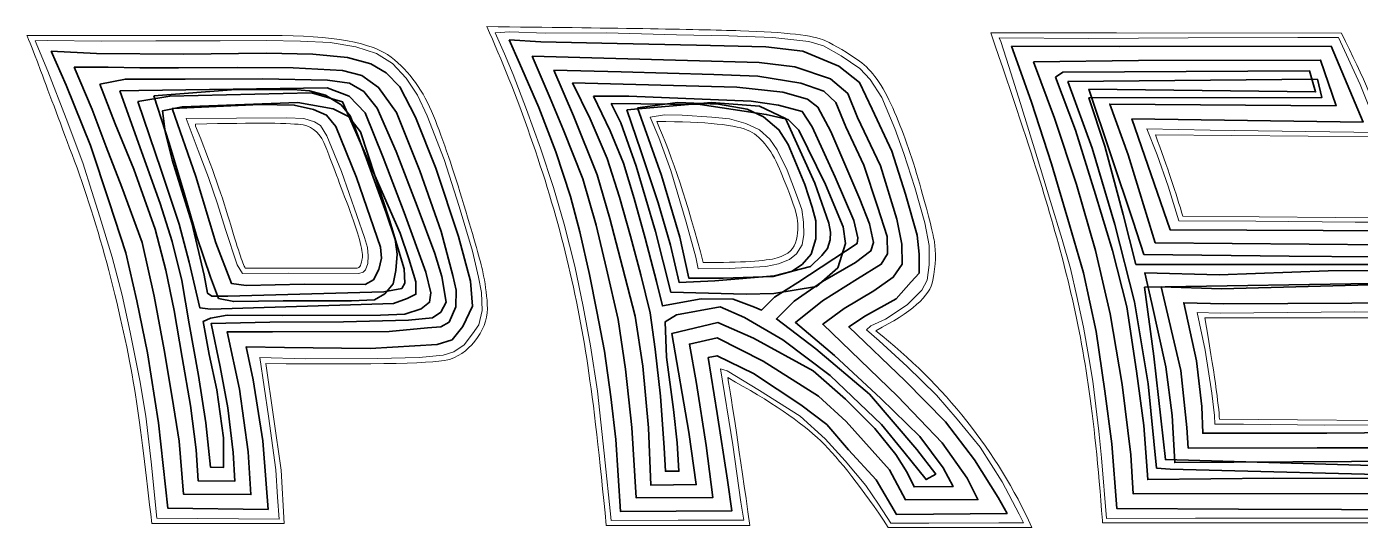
# Model space of a CAD drawing. Extents: x 6 to 143, y -103 to -23.
# Drawn here: x 60.82 to 80.64, y -43.23 to -35.79 of the extents above; entities that cross this region are included whole.
import ezdxf

# ---------------------------------------------------------------- set-up
doc = ezdxf.new("R2010")
doc.units = 0
doc.header["$MEASUREMENT"] = 0
doc.layers.add('Title-path-fill', color=7, linetype='Continuous', lineweight=0)

# ---------------------------------------------------------------- blocks, each defined once
blk = doc.blocks.new('Block_1')
at = {"layer": 'Title-path-fill', "color": 250, "lineweight": 9, "true_color": 0x231f20}
for points, knots in [([(67.658, -35.793), (69.494, -35.812), (70.75, -35.832), (71.426, -35.854), (72.101, -35.875), (72.52, -35.923), (72.682, -35.999), (72.845, -36.074), (73.016, -36.177), (73.198, -36.307), (73.379, -36.437), (73.543, -36.668), (73.689, -36.999), (73.835, -37.331), (73.969, -37.708), (74.09, -38.131), (74.21, -38.554), (74.284, -38.84), (74.309, -38.989), (74.335, -39.138), (74.327, -39.328), (74.287, -39.559), (74.247, -39.79), (73.963, -40.04), (73.437, -40.308), (74.466, -41.124), (75.239, -42.097), (75.757, -43.228), (75.757, -43.228), (73.622, -43.228), (73.622, -43.228), (73.239, -42.651), (72.904, -42.223), (72.62, -41.945), (72.335, -41.667), (71.875, -41.354), (71.238, -41.005), (71.3, -41.359), (71.41, -42.091), (71.568, -43.2), (71.568, -43.2), (69.434, -43.2), (69.434, -43.2), (69.337, -42.188), (69.246, -41.397), (69.16, -40.827), (69.074, -40.258), (68.962, -39.695), (68.824, -39.138), (68.685, -38.581), (68.513, -38.008), (68.306, -37.418), (68.099, -36.829), (67.883, -36.287), (67.658, -35.793)], [0, 0, 0, 0, 1, 1, 1, 2, 2, 2, 3, 3, 3, 4, 4, 4, 5, 5, 5, 6, 6, 6, 7, 7, 7, 8, 8, 8, 9, 9, 9, 10, 10, 10, 11, 11, 11, 12, 12, 12, 13, 13, 13, 14, 14, 14, 15, 15, 15, 16, 16, 16, 17, 17, 17, 18, 18, 18, 18]), ([(62.682, -43.173), (62.601, -42.418), (62.52, -41.781), (62.44, -41.262), (62.359, -40.742), (62.238, -40.166), (62.075, -39.534), (61.913, -38.902), (61.733, -38.32), (61.536, -37.79), (61.338, -37.26), (61.171, -36.812), (61.032, -36.445), (60.894, -36.079), (60.825, -35.905), (60.825, -35.923), (60.825, -35.923), (64.454, -35.923), (64.454, -35.923), (65.372, -35.923), (65.967, -36.031), (66.24, -36.246), (66.512, -36.46), (66.722, -36.751), (66.868, -37.118), (67.014, -37.484), (67.165, -37.924), (67.319, -38.437), (67.473, -38.949), (67.567, -39.282), (67.601, -39.435), (67.634, -39.588), (67.657, -39.749), (67.667, -39.919), (67.678, -40.088), (67.63, -40.251), (67.522, -40.408), (67.415, -40.565), (67.281, -40.673), (67.12, -40.732), (66.958, -40.791), (66.044, -40.813), (64.377, -40.797), (64.377, -40.797), (64.603, -42.379), (64.603, -42.379), (64.603, -42.379), (64.651, -43.173), (64.651, -43.173), (64.651, -43.173), (62.738, -43.173), (62.738, -43.173), (62.738, -43.173), (62.682, -43.173), (62.682, -43.173)], [0, 0, 0, 0, 1, 1, 1, 2, 2, 2, 3, 3, 3, 4, 4, 4, 5, 5, 5, 6, 6, 6, 7, 7, 7, 8, 8, 8, 9, 9, 9, 10, 10, 10, 11, 11, 11, 12, 12, 12, 13, 13, 13, 14, 14, 14, 15, 15, 15, 16, 16, 16, 17, 17, 17, 18, 18, 18, 18]), ([(76.803, -43.127), (76.744, -42.324), (76.674, -41.651), (76.593, -41.107), (76.513, -40.564), (76.413, -40.05), (76.293, -39.567), (76.174, -39.084), (76.035, -38.591), (75.878, -38.089), (75.721, -37.587), (75.478, -36.852), (75.147, -35.886), (75.147, -35.886), (77.012, -35.886), (77.012, -35.886), (77.012, -35.886), (80.355, -35.89), (80.355, -35.89), (80.69, -36.556), (80.904, -37.069), (80.995, -37.428), (80.995, -37.428), (77.592, -37.4), (77.592, -37.4), (77.769, -37.881), (77.905, -38.284), (77.999, -38.608), (77.999, -38.608), (81.398, -38.637), (81.398, -38.637), (81.521, -39.061), (81.631, -39.554), (81.728, -40.115), (81.728, -40.115), (78.325, -40.115), (78.325, -40.115), (78.462, -40.918), (78.534, -41.42), (78.543, -41.621), (78.543, -41.621), (82.022, -41.649), (82.022, -41.649), (82.068, -42.151), (82.095, -42.655), (82.103, -43.159), (82.103, -43.159), (76.803, -43.159), (76.803, -43.159), (76.803, -43.159), (76.803, -43.127), (76.803, -43.127)], [0, 0, 0, 0, 1, 1, 1, 2, 2, 2, 3, 3, 3, 4, 4, 4, 5, 5, 5, 6, 6, 6, 7, 7, 7, 8, 8, 8, 9, 9, 9, 10, 10, 10, 11, 11, 11, 12, 12, 12, 13, 13, 13, 14, 14, 14, 15, 15, 15, 16, 16, 16, 17, 17, 17, 17]), ([(63.334, -37.269), (63.543, -37.781), (63.71, -38.247), (63.833, -38.664), (63.957, -39.082), (64.036, -39.32), (64.071, -39.379), (65.142, -39.379), (65.697, -39.379), (65.734, -39.379), (65.772, -39.379), (65.797, -39.327), (65.811, -39.222), (65.824, -39.117), (65.755, -38.865), (65.603, -38.465), (65.452, -38.065), (65.34, -37.77), (65.269, -37.581), (65.198, -37.391), (65.085, -37.282), (64.931, -37.253), (64.776, -37.223), (64.244, -37.219), (63.334, -37.24), (63.334, -37.24), (63.334, -37.269), (63.334, -37.269)], [0, 0, 0, 0, 1, 1, 1, 2, 2, 2, 3, 3, 3, 4, 4, 4, 5, 5, 5, 6, 6, 6, 7, 7, 7, 8, 8, 8, 9, 9, 9, 9]), ([(70.876, -39.297), (71.442, -39.297), (71.808, -39.274), (71.973, -39.227), (72.138, -39.18), (72.234, -39.089), (72.259, -38.955), (72.285, -38.821), (72.285, -38.7), (72.261, -38.594), (72.237, -38.488), (72.161, -38.278), (72.034, -37.962), (71.906, -37.647), (71.75, -37.441), (71.567, -37.346), (71.383, -37.25), (70.921, -37.203), (70.183, -37.203), (70.414, -37.721), (70.645, -38.419), (70.876, -39.297)], [0, 0, 0, 0, 1, 1, 1, 2, 2, 2, 3, 3, 3, 4, 4, 4, 5, 5, 5, 6, 6, 6, 7, 7, 7, 7])]:
    blk.add_open_spline(points, degree=3, knots=knots, dxfattribs=at)
blk = doc.blocks.new('Block_13')
at = {"layer": 'Title-path-fill', "color": 250, "lineweight": 18, "true_color": 0x231f20}
for points in [[(60.952, -36.005), (61.137, -36.455), (61.41, -37.157), (61.659, -37.813), (61.793, -38.24), (61.911, -38.615), (62.096, -39.214), (62.243, -39.781), (62.363, -40.328), (62.508, -41.048), (62.593, -41.576), (62.675, -42.253), (62.76, -43.094), (64.577, -43.105), (64.552, -42.782), (64.526, -42.372), (64.418, -41.579), (64.286, -40.704), (64.968, -40.727), (66.038, -40.723), (66.653, -40.704), (67.01, -40.672), (67.171, -40.623), (67.324, -40.519), (67.445, -40.356), (67.539, -40.222), (67.591, -40.008), (67.581, -39.742), (67.538, -39.513), (67.447, -39.127), (67.248, -38.465), (67.027, -37.768), (66.776, -37.119), (66.632, -36.809), (66.46, -36.556), (66.258, -36.342), (66.021, -36.191), (65.715, -36.094), (65.335, -36.03), (64.891, -36.009), (64.382, -36), (63.697, -36.002), (62.745, -36.005), (61.937, -36.007), (61.13, -36)], [(63.195, -37.155), (63.37, -37.63), (63.527, -38.034), (63.66, -38.424), (63.779, -38.804), (63.951, -39.329), (64.03, -39.46), (64.711, -39.456), (65.758, -39.46), (65.823, -39.439), (65.857, -39.403), (65.893, -39.312), (65.898, -39.197), (65.887, -39.072), (65.843, -38.925), (65.503, -37.943), (65.284, -37.412), (65.187, -37.263), (65.099, -37.204), (64.94, -37.157), (64.69, -37.147)]]:
    blk.add_lwpolyline(points, close=True, dxfattribs=at)
at = {"layer": 'Title-path-fill', "color": 250, "lineweight": 35, "true_color": 0x231f20}
for points in [[(61.19, -36.159), (61.411, -36.664), (61.773, -37.557), (62.051, -38.394), (62.297, -39.152), (62.463, -39.865), (62.621, -40.639), (62.785, -41.678), (62.923, -42.944), (64.412, -42.961), (64.384, -42.582), (64.331, -41.942), (64.191, -41.038), (64.083, -40.548), (64.653, -40.556), (65.929, -40.571), (66.92, -40.513), (67.144, -40.445), (67.302, -40.247), (67.445, -39.943), (67.418, -39.574), (67.237, -38.908), (66.905, -37.896), (66.599, -37.138), (66.366, -36.686), (66.167, -36.478), (65.936, -36.347), (65.59, -36.252), (65.077, -36.201), (64.382, -36.189), (63.156, -36.199), (61.86, -36.191)], [(61.532, -36.392), (61.798, -37.023), (62.006, -37.58), (62.24, -38.178), (62.539, -38.996), (62.717, -39.797), (62.865, -40.591), (62.988, -41.302), (63.088, -41.949), (63.154, -42.735), (64.156, -42.741), (64.113, -42.105), (63.985, -41.174), (63.802, -40.327), (64.475, -40.327), (66.207, -40.32), (66.78, -40.265), (66.978, -40.249), (67.099, -40.182), (67.202, -39.953), (67.204, -39.705), (67.154, -39.486), (66.983, -38.836), (66.667, -37.932), (66.318, -37.07), (66.052, -36.694), (65.803, -36.518), (65.514, -36.445), (64.783, -36.405), (63.962, -36.4), (63.078, -36.402), (62.506, -36.402), (62.034, -36.392)], [(61.911, -36.648), (62.139, -37.234), (62.415, -37.907), (62.734, -38.801), (62.893, -39.408), (63.016, -40.008), (63.134, -40.704), (63.257, -41.417), (63.342, -42.075), (63.37, -42.535), (63.917, -42.54), (63.89, -42.118), (63.814, -41.452), (63.699, -40.845), (63.566, -40.199), (64.437, -40.182), (65.529, -40.174), (66.499, -40.154), (66.853, -40.116), (66.978, -40.031), (67.054, -39.883), (66.993, -39.504), (66.89, -39.162), (66.627, -38.461), (66.315, -37.648), (66.029, -37.003), (65.831, -36.754), (65.62, -36.633), (65.293, -36.586), (64.326, -36.568), (63.181, -36.571), (62.292, -36.571)], [(62.207, -36.744), (62.461, -37.452), (62.81, -38.419), (62.985, -38.984), (63.129, -39.561), (63.237, -40.204), (63.375, -40.973), (63.488, -41.678), (63.556, -42.336), (63.749, -42.339), (63.751, -41.897), (63.651, -41.184), (63.535, -40.659), (63.445, -40.172), (63.556, -40.121), (63.802, -40.079), (64.625, -40.084), (66.082, -40.079), (66.441, -40.061), (66.684, -39.981), (66.81, -39.885), (66.828, -39.747), (66.755, -39.441), (66.433, -38.554), (66.122, -37.738), (65.851, -37.073), (65.615, -36.827), (65.286, -36.701), (62.491, -36.741)], [(62.477, -36.906), (62.821, -37.924), (63.089, -38.728), (63.237, -39.29), (63.397, -39.97), (63.555, -39.987), (66.275, -39.903), (66.476, -39.828), (66.607, -39.767), (66.607, -39.581), (66.501, -39.24), (66.371, -38.858), (65.517, -36.91), (65.055, -36.774), (62.95, -36.824)], [(62.714, -36.819), (62.939, -37.522), (63.176, -38.299), (63.35, -38.912), (63.555, -39.511), (63.675, -39.829), (63.9, -39.876), (64.633, -39.866), (65.651, -39.863), (65.992, -39.849), (66.143, -39.762), (66.267, -39.612), (66.31, -39.414), (66.327, -39.17), (66.297, -38.952), (66.166, -38.557), (65.761, -37.445), (65.631, -37.117), (65.497, -36.956), (65.262, -36.809), (65.025, -36.746), (64.78, -36.725), (63.93, -36.725)], [(62.985, -37.773), (63.277, -38.708), (63.463, -39.481), (63.513, -39.752), (63.573, -39.797), (63.814, -39.797), (66.129, -39.732), (66.396, -39.682), (66.441, -39.602), (66.431, -39.391), (66.215, -38.667), (65.783, -37.357), (65.607, -37.126), (65.376, -37.015), (64.854, -36.92), (63.136, -36.985), (62.84, -37.045), (62.88, -37.357)], [(62.988, -37.008), (63.34, -38.017), (63.636, -39.001), (63.869, -39.609), (64.085, -39.639), (64.949, -39.619), (65.851, -39.624), (65.976, -39.551), (66.057, -39.401), (66.094, -39.23), (66.082, -39.069), (65.723, -38.035), (65.416, -37.274), (65.281, -37.108), (65.087, -37.023), (64.799, -36.957), (64.291, -36.947)]]:
    blk.add_lwpolyline(points, close=True, dxfattribs=at)
blk = doc.blocks.new('Block_14')
at = {"layer": 'Title-path-fill', "color": 250, "lineweight": 18, "true_color": 0x231f20}
for points in [[(67.784, -35.883), (67.922, -36.196), (68.05, -36.502), (68.251, -37.025), (68.456, -37.595), (68.651, -38.183), (68.809, -38.724), (68.968, -39.351), (69.091, -39.95), (69.202, -40.534), (69.303, -41.208), (69.402, -42.126), (69.506, -43.126), (70.502, -43.124), (71.478, -43.12), (71.433, -42.856), (71.313, -42.001), (71.132, -40.872), (71.232, -40.903), (71.712, -41.196), (72.316, -41.576), (72.688, -41.914), (72.981, -42.239), (73.289, -42.608), (73.48, -42.884), (73.66, -43.164), (74.227, -43.164), (75.267, -43.16), (75.634, -43.16), (75.566, -43.03), (75.316, -42.553), (74.989, -42.039), (74.649, -41.621), (74.341, -41.267), (73.902, -40.838), (73.488, -40.458), (73.301, -40.294), (73.363, -40.235), (73.584, -40.139), (73.902, -39.925), (74.123, -39.704), (74.201, -39.556), (74.231, -39.331), (74.231, -39.044), (74.167, -38.705), (74.017, -38.182), (73.855, -37.677), (73.72, -37.306), (73.528, -36.845), (73.352, -36.58), (73.202, -36.414), (72.922, -36.227), (72.662, -36.077), (72.442, -36.013), (71.909, -35.954), (71.255, -35.928), (70.476, -35.913), (69.438, -35.885), (68.53, -35.888), (68.001, -35.868)], [(70.084, -37.139), (70.214, -37.441), (70.391, -37.928), (70.62, -38.694), (70.763, -39.215), (70.799, -39.39), (71.259, -39.385), (71.803, -39.355), (71.995, -39.316), (72.157, -39.25), (72.26, -39.166), (72.342, -39.034), (72.371, -38.879), (72.365, -38.698), (72.337, -38.509), (72.26, -38.289), (72.12, -37.924), (71.973, -37.623), (71.862, -37.464), (71.712, -37.326), (71.509, -37.232), (71.263, -37.16), (71.003, -37.135), (70.563, -37.106), (70.299, -37.102)]]:
    blk.add_lwpolyline(points, close=True, dxfattribs=at)
at = {"layer": 'Title-path-fill', "color": 250, "lineweight": 35, "true_color": 0x231f20}
for points in [[(67.99, -35.991), (68.146, -36.335), (68.432, -36.995), (68.686, -37.65), (68.904, -38.313), (69.04, -38.841), (69.186, -39.473), (69.296, -40.023), (69.409, -40.611), (69.502, -41.289), (69.575, -41.922), (69.645, -42.992), (71.297, -42.984), (71.235, -42.53), (71.081, -41.54), (70.948, -40.706), (71.081, -40.679), (71.619, -40.943), (72.322, -41.41), (72.711, -41.701), (73.03, -42.075), (73.442, -42.522), (73.743, -43.037), (75.388, -43.022), (75.255, -42.786), (74.906, -42.226), (74.472, -41.661), (73.874, -41.051), (73.035, -40.252), (73.286, -40.089), (73.741, -39.835), (73.962, -39.584), (74.082, -39.456), (74.082, -39.172), (74.05, -38.888), (73.879, -38.281), (73.676, -37.643), (73.384, -37.02), (73.196, -36.621), (72.887, -36.382), (72.355, -36.156), (71.805, -36.091), (70.773, -36.066), (69.597, -36.041), (68.46, -36.016)], [(68.334, -36.232), (68.6, -36.854), (68.799, -37.331), (69.085, -38.052), (69.283, -38.743), (69.437, -39.388), (69.61, -40.141), (69.72, -40.88), (69.816, -41.744), (69.879, -42.791), (71.019, -42.783), (70.916, -42.015), (70.773, -41.091), (70.67, -40.506), (71.084, -40.413), (71.765, -40.762), (72.586, -41.279), (72.997, -41.656), (73.64, -42.374), (73.881, -42.821), (74.956, -42.816), (74.795, -42.499), (74.424, -41.972), (73.761, -41.279), (72.651, -40.212), (72.97, -39.976), (73.409, -39.717), (73.696, -39.514), (73.829, -39.318), (73.824, -39.021), (73.751, -38.652), (73.51, -37.861), (73.168, -37.143), (73.023, -36.787), (72.764, -36.566), (72.237, -36.39), (71.707, -36.324), (70.64, -36.297)], [(68.653, -36.44), (68.949, -37.116), (69.299, -37.994), (69.489, -38.64), (69.675, -39.363), (69.864, -40.091), (69.977, -40.837), (70.062, -41.749), (70.095, -42.6), (70.77, -42.592), (70.662, -41.814), (70.408, -40.35), (71.092, -40.184), (71.619, -40.42), (72.508, -40.902), (72.987, -41.327), (73.422, -41.759), (73.736, -42.145), (73.902, -42.412), (74.007, -42.628), (74.585, -42.622), (74.439, -42.346), (74.09, -41.879), (73.515, -41.314), (72.822, -40.674), (72.244, -40.187), (72.648, -39.863), (73.166, -39.539), (73.52, -39.32), (73.61, -39.165), (73.605, -38.911), (73.465, -38.464), (73.261, -37.851), (72.995, -37.279), (72.842, -36.92), (72.664, -36.751), (72.324, -36.633), (71.687, -36.528), (71.031, -36.505), (69.655, -36.465)], [(68.932, -36.628), (69.196, -37.163), (69.449, -37.753), (69.633, -38.326), (69.793, -38.906), (69.946, -39.476), (70.087, -40.044), (70.16, -40.581), (70.24, -41.282), (70.295, -42.047), (70.313, -42.394), (70.514, -42.396), (70.486, -41.975), (70.431, -41.48), (70.328, -40.701), (70.311, -40.174), (70.476, -40.071), (71.127, -39.953), (71.486, -40.114), (72.059, -40.442), (72.759, -40.974), (73.522, -41.701), (73.854, -42.106), (74.185, -42.518), (74.329, -42.438), (74.045, -42.073), (73.342, -41.252), (72.545, -40.579), (71.962, -40.134), (72.223, -39.869), (72.645, -39.578), (73.137, -39.294), (73.365, -39.123), (73.405, -38.999), (73.345, -38.721), (73.201, -38.356), (72.772, -37.348), (72.578, -36.99), (72.421, -36.869), (72.059, -36.766), (71.373, -36.689)], [(69.246, -36.824), (69.492, -37.342), (69.69, -37.821), (69.851, -38.343), (70.014, -38.934), (70.182, -39.579), (70.268, -39.941), (70.843, -39.835), (71.32, -39.84), (71.634, -39.958), (71.742, -40.001), (71.935, -39.81), (72.279, -39.594), (73.161, -39.014), (73.173, -38.929), (73.113, -38.672), (72.832, -38.027), (72.495, -37.281), (72.345, -37.055), (71.991, -36.96), (71.586, -36.9), (69.771, -36.824)], [(69.509, -36.932), (69.653, -37.223), (69.876, -37.866), (70.167, -38.836), (70.393, -39.735), (71.511, -39.767), (71.925, -39.755), (72.556, -39.654), (72.872, -39.373), (72.99, -39.011), (72.952, -38.765), (72.691, -38.135), (72.297, -37.329), (72.136, -37.171), (71.81, -37.095), (70.828, -36.947)], [(69.741, -37.028), (69.949, -37.635), (70.205, -38.411), (70.388, -39.039), (70.516, -39.592), (71.046, -39.569), (71.935, -39.491), (72.47, -39.355), (72.638, -39.19), (72.719, -39.089), (72.761, -38.959), (72.764, -38.846), (72.741, -38.71), (72.53, -38.115), (72.098, -37.156), (71.709, -36.972), (70.999, -36.92)], [(69.896, -36.997), (70.254, -38.001), (70.529, -38.919), (70.663, -39.528), (71.169, -39.528), (71.915, -39.501), (72.186, -39.431), (72.344, -39.324), (72.478, -39.17), (72.545, -38.945), (72.545, -38.677), (72.494, -38.473), (72.384, -38.135), (72.136, -37.542), (71.999, -37.325), (71.768, -37.134), (71.527, -37.02), (71.102, -36.946), (70.492, -36.92)]]:
    blk.add_lwpolyline(points, close=True, dxfattribs=at)
blk = doc.blocks.new('Block_15')
at = {"layer": 'Title-path-fill', "color": 250, "lineweight": 18, "true_color": 0x231f20}
blk.add_lwpolyline([(75.295, -36.011), (75.416, -36.387), (75.588, -36.934), (75.834, -37.736), (76.031, -38.388), (76.205, -38.955), (76.328, -39.384), (76.422, -39.798), (76.524, -40.256), (76.602, -40.704), (76.662, -41.059), (76.753, -41.801), (76.789, -42.196), (76.867, -43.095), (78.186, -43.09), (80.531, -43.09), (82.023, -43.09), (82.01, -42.512), (81.952, -41.708), (81.239, -41.706), (80.104, -41.711), (78.901, -41.698), (78.472, -41.696), (78.469, -41.565), (78.429, -41.234), (78.331, -40.598), (78.211, -40.039), (78.552, -40.049), (80.556, -40.026), (81.641, -40.039), (81.566, -39.584), (81.435, -39.027), (81.335, -38.695), (80.561, -38.695), (79.082, -38.68), (77.937, -38.675), (77.781, -38.16), (77.616, -37.698), (77.465, -37.311), (78.404, -37.331), (80.893, -37.364), (80.862, -37.244), (80.812, -37.098), (80.634, -36.651), (80.31, -35.953), (79.707, -35.955), (78.078, -35.96), (76.601, -35.968), (75.27, -35.958)], close=True, dxfattribs=at)
at = {"layer": 'Title-path-fill', "color": 250, "lineweight": 35, "true_color": 0x231f20}
for points in [[(75.456, -36.081), (75.566, -36.399), (75.753, -36.913), (76.046, -37.83), (76.313, -38.738), (76.522, -39.45), (76.713, -40.318), (76.838, -41.205), (76.942, -41.986), (77.016, -42.948), (78.824, -42.96), (80.355, -42.962), (81.883, -42.967), (81.873, -42.618), (81.833, -42.123), (81.809, -41.815), (80.138, -41.828), (78.294, -41.831), (78.283, -41.436), (78.2, -40.753), (78.012, -39.893), (78.608, -39.91), (81.458, -39.893), (81.391, -39.474), (81.22, -38.825), (77.811, -38.811), (77.242, -37.164), (80.677, -37.211), (80.202, -36.083), (77.051, -36.086)], [(75.779, -36.317), (76.09, -37.151), (76.419, -38.138), (76.703, -39.116), (76.921, -40.057), (77.098, -41.108), (77.225, -42.153), (77.262, -42.732), (80.791, -42.725), (81.648, -42.719), (81.588, -42.049), (79.994, -42.049), (78.079, -42.052), (78.059, -41.744), (77.969, -40.901), (77.677, -39.655), (78.575, -39.685), (81.15, -39.618), (81.019, -39.032), (77.59, -39.002), (77.185, -37.696), (76.914, -36.943), (80.276, -36.967), (80.045, -36.29), (77.339, -36.294)], [(76.107, -36.545), (76.405, -37.331), (76.703, -38.286), (76.954, -39.119), (77.169, -39.956), (77.312, -40.907), (77.42, -41.718), (77.477, -42.518), (79.352, -42.498), (81.404, -42.501), (81.381, -42.243), (77.878, -42.267), (77.842, -41.567), (77.748, -40.844), (77.537, -39.906), (77.436, -39.448), (78.538, -39.478), (80.158, -39.421), (80.898, -39.414), (80.842, -39.21), (79.576, -39.2), (77.42, -39.176), (77.259, -38.688), (76.603, -36.722), (79.971, -36.762), (79.881, -36.451), (76.214, -36.468)], [(76.292, -36.606), (76.651, -37.598), (76.99, -38.733), (77.282, -39.88), (77.482, -41.096), (77.608, -42.349), (77.811, -42.364), (81.658, -42.464), (81.658, -42.334), (77.741, -42.223), (77.57, -40.686), (77.43, -39.662), (81.106, -39.602), (81.083, -39.327), (77.302, -39.324), (77.112, -38.58), (76.84, -37.566), (76.603, -36.849), (80.065, -36.843), (79.998, -36.575)]]:
    blk.add_lwpolyline(points, close=True, dxfattribs=at)

msp = doc.modelspace()

# ---------------------------------------------------------------- block references
at = {"layer": 'Title-path-fill'}
for name in ['Block_1', 'Block_13', 'Block_14', 'Block_15']:
    msp.add_blockref(name, (0, 0), dxfattribs=at)

doc.saveas('drawing.dxf')
